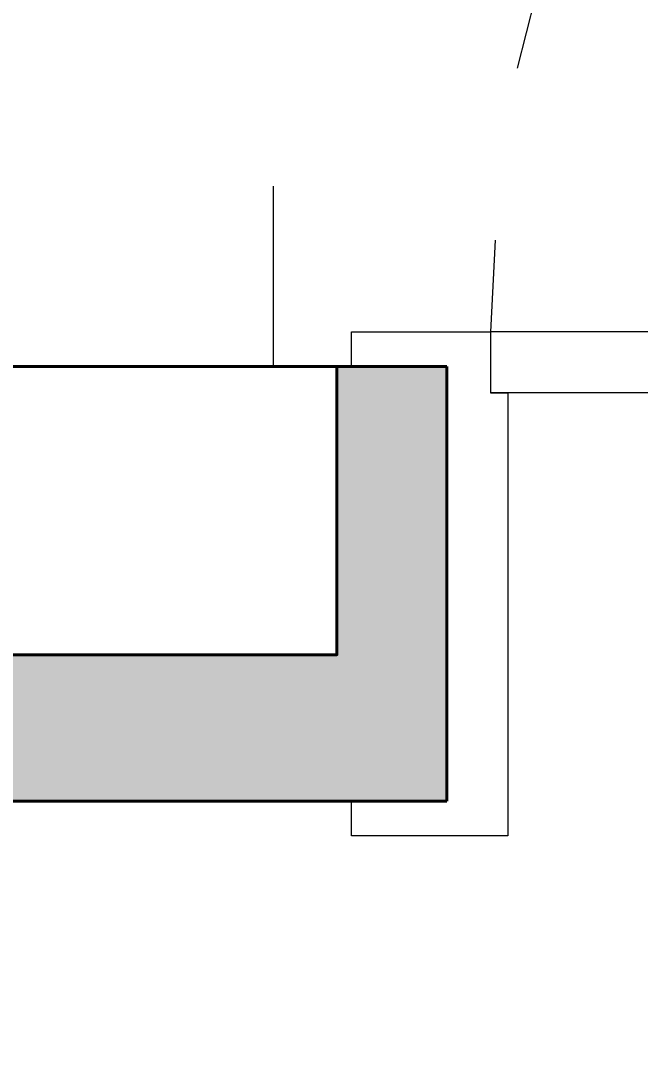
# Model space of a CAD drawing. Header units: millimetres. Extents: x 898 to 1196, y 229 to 443.
# Drawn here: x 1158.468 to 1158.825, y 351.142 to 351.733 of the extents above; entities that cross this region are included whole.
import ezdxf

# ---------------------------------------------------------------- set-up
doc = ezdxf.new("R2010")
doc.units = ezdxf.units.MM
doc.linetypes.add('HIDDEN', pattern=[0.375, 0.25, -0.125])
doc.linetypes.add('HIDDEN2', pattern=[4.7625, 3.175, -1.5875])
doc.layers.get('0').update_dxf_attribs({"color": 41})
doc.layers.get('DEFPOINTS').update_dxf_attribs({"color": 53})
for name, color, linetype, lineweight in [('AN-Textes', 5, 'Continuous', 13), ('p caché', 3, 'HIDDEN2', 20), ('p hachure', 253, 'Continuous', 15), ('p menuiserie', 5, 'Continuous', 20), ('p mur', 7, 'Continuous', 40)]:
    doc.layers.add(name, color=color, linetype=linetype, lineweight=lineweight)
doc.dimstyles.new('ISO-25', dxfattribs={"dimtxt": 2.5, "dimasz": 2.5, "dimexe": 1.25, "dimexo": 0.625, "dimtad": 1, "dimtxsty": 'Standard', "dimcen": 2.5, "dimadec": 0, "dimazin": 0, "dimtfac": 1, "dimtmove": 0, "dimatfit": 3, "dimfxl": 1, "dimarcsym": 0})

# ---------------------------------------------------------------- blocks, each defined once
blk = doc.blocks.new('*D89')
at = {"layer": 'DEFPOINTS', "color": 0, "transparency": 16777216}
for p in [(-0.375, -0.035), (0.425, -0.035), (-0.375, -0.0773)]:
    blk.add_point(p, dxfattribs=at)
at = {"layer": 'AN-Textes', "color": 0, "transparency": 16777216, "insert": (0.025, -0.13397), "char_height": 0.08, "attachment_point": 5}
blk.add_mtext('P 0,80', dxfattribs=at)
blk = doc.blocks.new('_None')
blk = doc.blocks.new('*U88')
for p, q in [((0.4, 0.035), (-0.35, 0.035)), ((-0.43, 0.015), (-0.375, 0.015)), ((-0.375, -0.23501), (-0.375, 0.015)), ((0.4, 0), (-0.35, 0)), ((-0.43, -0.23501), (-0.375, -0.23501))]:
    blk.add_line(p, q)
blk.add_lwpolyline([(-0.43, 0.015), (-0.43, 0.035), (-0.36, 0.035), (-0.36, 0.035), (-0.35, 0.035), (-0.35, 0), (-0.34, 0), (-0.34, -0.20001), (-0.34, -0.20001), (-0.34, -0.23501), (-0.34, -0.23501), (-0.34, -0.25501), (-0.43, -0.25501), (-0.43, -0.23501)])
at = {"linetype": 'HIDDEN', "ltscale": 0.5}
blk.add_arc((0.4, 0.035), 0.75, 90, 180, dxfattribs=at)
at = {"layer": 'AN-Textes'}
dim = blk.add_linear_dim(base=(-0.375, -0.0773), p1=(0.425, -0.035), p2=(-0.375, -0.035), angle=180, text='P <>', dimstyle='ISO-25', override={"dimtxt": 0.08, "dimasz": 0.02, "dimexe": 0.6, "dimexo": 0, "dimgap": 0.01, "dimtad": 2, "dimjust": 0, "dimzin": 0, "dimblk1": 'None', "dimblk2": 'None', "dimsah": 1, "dimse1": 1, "dimse2": 1, "dimsd1": 1, "dimsd2": 1, "dimtix": 1, "dimtmove": 2}, dxfattribs=at)
dim.commit()
dim.dimension.update_dxf_attribs({"geometry": '*D89', "text_midpoint": (0.025, -0.13397)})

msp = doc.modelspace()

# ---------------------------------------------------------------- hatches: boundary and pattern name
at = {"layer": 'p hachure', "transparency": 33554559}
h = msp.add_hatch(color=256, dxfattribs=at)
h.dxf.hatch_style = 1
edge = h.paths.add_edge_path()
edge.add_line((1157.72197, 349.03354), (1158.81347, 348.28355))
edge.add_arc((1158.71347, 348.28355), 0.1, -180, 0, ccw=False)
edge.add_line((1158.61347, 348.28355), (1157.75999, 349.03354))
edge.add_line((1157.75999, 349.03354), (1157.71347, 349.03354))
edge.add_line((1157.71347, 349.03354), (1157.71347, 347.28355))
edge.add_line((1157.71347, 347.28355), (1159.71347, 347.28355))
edge.add_line((1159.71347, 347.28355), (1159.71347, 350.18354))
edge.add_line((1159.71347, 350.18354), (1159.61347, 350.18354))
edge.add_line((1159.61347, 350.18354), (1159.61347, 350.28354))
edge.add_line((1159.61347, 350.28354), (1159.71347, 350.28354))
edge.add_line((1159.71347, 350.28354), (1159.71347, 350.38354))
edge.add_line((1159.71347, 350.38354), (1160.06347, 350.38354))
edge.add_line((1160.06347, 350.38354), (1160.06347, 350.28354))
edge.add_line((1160.06347, 350.28354), (1160.16347, 350.28354))
edge.add_line((1160.16347, 350.28354), (1160.16347, 350.18354))
edge.add_line((1160.16347, 350.18354), (1159.96347, 350.18354))
edge.add_line((1159.96347, 350.18354), (1159.96347, 345.03355))
edge.add_line((1159.96347, 345.03355), (1159.86347, 345.03355))
edge.add_line((1159.86347, 345.03355), (1159.86347, 346.93355))
edge.add_line((1159.86347, 346.93355), (1157.86347, 346.93355))
edge.add_line((1157.86347, 346.93355), (1157.86347, 346.88355))
edge.add_line((1157.86347, 346.88355), (1157.26347, 346.88355))
edge.add_line((1157.26347, 346.88355), (1157.26347, 351.53355))
edge.add_line((1157.26347, 351.53355), (1157.78284, 351.53355))
edge.add_line((1157.78284, 351.53355), (1157.78284, 351.36773))
edge.add_line((1157.78284, 351.36773), (1158.65014, 351.36773))
edge.add_line((1158.65014, 351.36773), (1158.65014, 351.53355))
edge.add_line((1158.65014, 351.53355), (1158.71347, 351.53355))
edge.add_line((1158.71347, 351.53355), (1158.71347, 351.28354))
edge.add_line((1158.71347, 351.28354), (1157.71347, 351.28354))
edge.add_line((1157.71347, 351.28354), (1157.71347, 349.28354))
edge.add_line((1157.71347, 349.28354), (1157.7, 349.28354))
edge.add_line((1157.7, 349.28354), (1157.70164, 350.28354))
edge.add_line((1157.70164, 350.28354), (1157.7, 350.28354))
edge.add_line((1157.7, 350.28354), (1157.7, 350.18354))
edge.add_line((1157.7, 350.18354), (1157.6969, 350.18354))
edge.add_line((1157.6969, 350.18354), (1157.72197, 349.03354))

# ---------------------------------------------------------------- linework, layer by layer
at = {"layer": 'p caché', "ltscale": 0.05}
msp.add_line((1158.61347, 354.48355), (1158.61347, 351.53355), dxfattribs=at)
at = {"layer": 'p mur'}
for p, q in [((1157.26347, 351.53355), (1158.71347, 351.53355)), ((1158.71347, 351.28354), (1158.71347, 351.53355)), ((1157.71347, 351.28354), (1158.71347, 351.28354))]:
    msp.add_line(p, q, dxfattribs=at)
msp.add_lwpolyline([(1157.78284, 351.53355), (1158.65014, 351.53355), (1158.65014, 351.36773), (1157.78284, 351.36773)], close=True, dxfattribs=at)

# ---------------------------------------------------------------- block references
at = {"layer": 'p menuiserie'}
msp.add_blockref('*U88', (1159.08847, 351.51855), dxfattribs=at)

doc.saveas('drawing.dxf')
